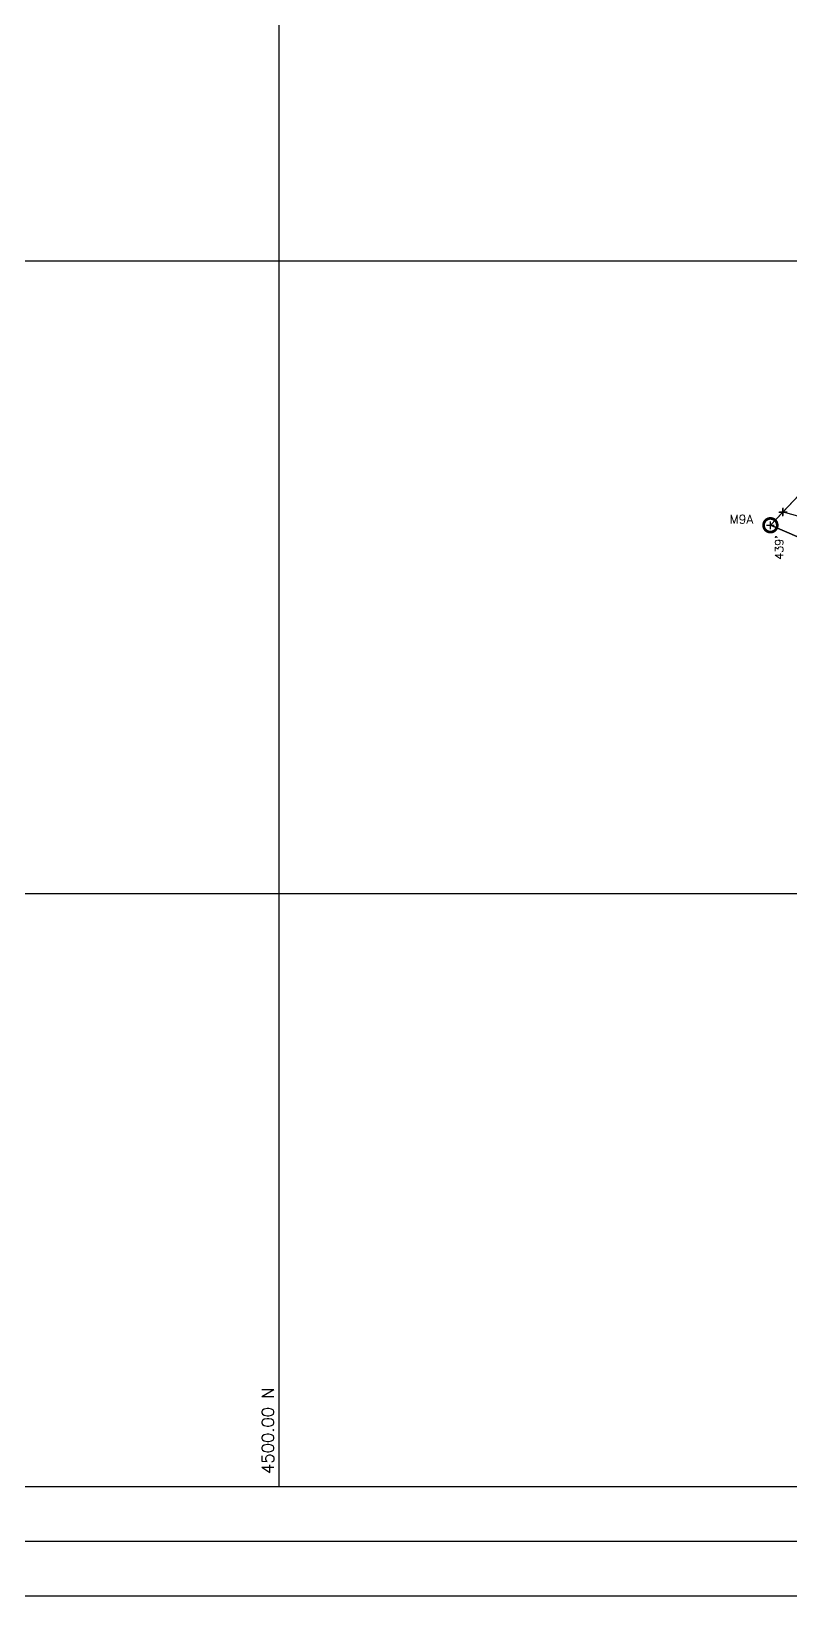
# Model space of a CAD drawing. Extents: x 0 to 28539, y 0 to 9112.
# Drawn here: x 24969 to 25664, y 5455 to 6886 of the extents above; entities that cross this region are included whole.
import ezdxf
from ezdxf.enums import TextEntityAlignment as Align

# ---------------------------------------------------------------- set-up
doc = ezdxf.new("R2010")
doc.units = 0
doc.header["$LTSCALE"] = 10
doc.header["$MEASUREMENT"] = 0
doc.header["$PDMODE"] = 2
doc.header["$PDSIZE"] = 3.5
for name, color, linetype in [('AREA', 2, 'CONTINUOUS'), ('CERCO', 2, 'CONTINUOUS'), ('COORD', 8, 'CONTINUOUS'), ('COORDENADAS', 1, 'CONTINUOUS'), ('HOJA', 8, 'CONTINUOUS'), ('LIMITE', 6, 'CONTINUOUS'), ('LINEA', 7, 'CONTINUOUS'), ('MOJON', 2, 'CONTINUOUS'), ('MURO', 3, 'CONTINUOUS'), ('PL', 3, 'CONTINUOUS'), ('PUA', 1, 'CONTINUOUS'), ('R', 1, 'CONTINUOUS'), ('R60', 2, 'CONTINUOUS'), ('R80', 2, 'CONTINUOUS')]:
    doc.layers.add(name, color=color, linetype=linetype)
doc.styles.add('SIMPLEX', font='simplex', dxfattribs={"height": 8})

msp = doc.modelspace()

# ---------------------------------------------------------------- linework, layer by layer
at = {"layer": 'AREA'}
for p in [(25657.167, 6446.255), (25645.484, 6433.905)]:
    msp.add_point(p, dxfattribs=at)
at = {"layer": 'CERCO'}
for points in [[(25645.484, 6433.905), (25739.912, 6533.719), (25976.878, 6761.996)], [(25684.468, 6417.323), (25684.989, 6438.117), (25659.713, 6445.154), (25657.167, 6446.255)], [(25684.468, 6417.323), (25645.484, 6433.905)]]:
    msp.add_lwpolyline(points, dxfattribs=at)
at = {"layer": 'COORD'}
for p, q in [((25195.703, 9011.951), (25195.703, 5554.586)), ((22908.88, 6675.738), (28539.086, 6675.738)), ((22884.719, 6097.055), (28514.925, 6097.055))]:
    msp.add_line(p, q, dxfattribs=at)
at = {"layer": 'COORDENADAS'}
msp.add_line((25195.703, 5654.586), (25195.703, 5554.586), dxfattribs=at)
at = {"layer": 'HOJA'}
msp.add_lwpolyline([(25736.673, 6530.295), (25737.99, 6531.279), (25759.467, 6502.542), (25792.244, 6476.215), (25798.926, 6459.878), (25804.814, 6421.826), (25799.985, 6337.811), (25777.974, 6368.156), (25702.874, 6410.845), (25684.468, 6417.323), (25645.484, 6433.905), (25657.167, 6446.255), (25691.141, 6482.167), (25725.503, 6518.488)], close=True, dxfattribs=at)
at = {"layer": 'LIMITE'}
msp.add_lwpolyline([(25645.484, 6433.905), (25657.167, 6446.255), (25691.141, 6482.167), (25725.503, 6518.488), (25736.673, 6530.295), (25760.822, 6553.862), (25796.831, 6588.551), (25832.84, 6623.24), (25868.85, 6657.929), (25904.859, 6692.618), (25940.868, 6727.307), (25976.878, 6761.996), (26002.65, 6797.532), (26034.194, 6841.028), (26063.548, 6881.505), (26081.926, 6907.048)], dxfattribs=at)
at = {"layer": 'LINEA', "color": 1, "elevation": 96}
msp.add_lwpolyline([(27774.336, 5454.586), (27774.336, 9111.951), (22784.719, 9111.951), (22784.719, 5454.586)], close=True, dxfattribs=at)
at = {"layer": 'LINEA', "color": 2, "elevation": 96}
msp.add_lwpolyline([(27724.336, 5504.586), (27724.336, 9061.951), (22834.719, 9061.951), (22834.719, 5504.586)], close=True, dxfattribs=at)
at = {"layer": 'LINEA', "color": 7, "elevation": 96}
msp.add_lwpolyline([(27674.336, 5554.586), (27674.336, 9011.951), (22884.719, 9011.951), (22884.719, 5554.586)], close=True, dxfattribs=at)
at = {"layer": 'MOJON', "const_width": 2.5}
msp.add_lwpolyline([(25645.484, 6427.655, 1), (25645.484, 6440.155, 1)], format="xyb", close=True, dxfattribs=at)
at = {"layer": 'MURO'}
msp.add_lwpolyline([(26275.901, 7196.054), (26246.585, 7147.937), (26220.57, 7105.237), (26194.177, 7063.063), (26169.531, 7028.808), (26140.33, 6988.222), (26111.128, 6947.635), (26081.926, 6907.048), (26063.548, 6881.505), (26034.194, 6841.028), (26002.65, 6797.532), (25976.878, 6761.996), (25940.868, 6727.307), (25904.859, 6692.618), (25868.85, 6657.929), (25832.84, 6623.24), (25796.831, 6588.551), (25760.822, 6553.862), (25736.673, 6530.295), (25725.503, 6518.488), (25691.141, 6482.167), (25656.779, 6445.845), (25645.484, 6433.905)], dxfattribs=at)
at = {"layer": 'PL'}
msp.add_lwpolyline([(25691.141, 6482.167), (25657.167, 6446.255), (25645.484, 6433.905), (25684.468, 6417.323)], dxfattribs=at)
at = {"layer": 'PUA'}
msp.add_point((25656.779, 6445.845), dxfattribs=at)
at = {"layer": 'R'}
for points in [[(25691.141, 6482.167), (25657.167, 6446.255), (25645.484, 6433.905), (25684.468, 6417.323)], [(25645.484, 6433.905), (25684.468, 6417.323)]]:
    msp.add_lwpolyline(points, dxfattribs=at)

# ---------------------------------------------------------------- texts
at = {"layer": 'AREA', "style": 'SIMPLEX'}
msp.add_text("439'", height=7.5, rotation=90, dxfattribs=at).set_placement((25657.215, 6402.254))
at = {"layer": 'R60', "style": 'SIMPLEX'}
msp.add_text('M9A', height=8, dxfattribs=at).set_placement((25618.962, 6435.434), align=Align.CENTER)
at = {"layer": 'R80', "style": 'SIMPLEX'}
msp.add_text('4500.00 N', height=11, rotation=90, dxfattribs=at).set_placement((25191.052, 5605.588), align=Align.CENTER)

doc.saveas('drawing.dxf')
